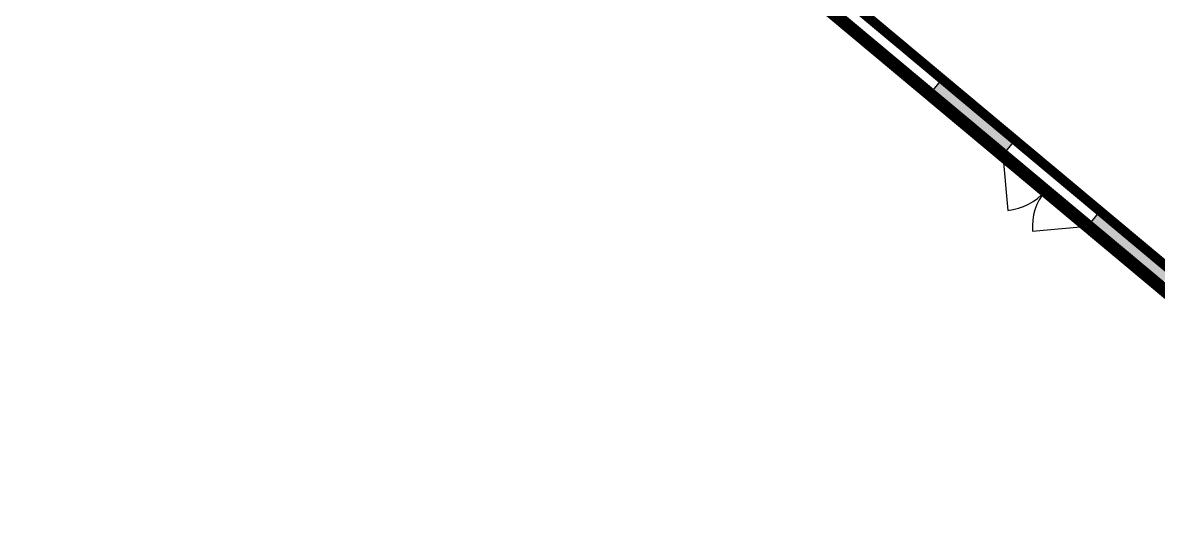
# Model space of a CAD drawing. Header units: metres. Extents: x 1653866.1 to 1653952.6, y 8210294.1 to 8210389.6.
# Drawn here: x 1653901.01 to 1653918.52, y 8210357.1 to 8210364.72 of the extents above; entities that cross this region are included whole.
import ezdxf

# ---------------------------------------------------------------- set-up
doc = ezdxf.new("R2010")
doc.units = ezdxf.units.M
doc.linetypes.add('AXES', pattern=[2, 1.25, -0.25, 0.25, -0.25])
doc.linetypes.add('CACHE2', pattern=[0.1875, 0.125, -0.0625])
for name, color, linetype in [('GEX_BAT_allege', 161, 'Continuous'), ('GEX_BAT_fenetre', 4, 'Continuous'), ('GEX_BAT_linteau_mur', 6, 'CACHE2'), ('GEX_BAT_mur', 1, 'Continuous')]:
    doc.layers.add(name, color=color, linetype=linetype)
for name, color, linetype, true_color in [('GEX_EDS_sdp_1-habitation', 1, 'AXES', 0xff0000), ('GEX_EDS_shob_contour', 1, 'Continuous', 0xff0000), ('GEX_MEP_mur_pochage', 7, 'Continuous', 0x999999), ('GEX_MEP_ouvrant_porte', 9, 'Continuous', 0x808080)]:
    doc.layers.add(name, color=color, linetype=linetype, true_color=true_color)

msp = doc.modelspace()

# ---------------------------------------------------------------- hatches: boundary and pattern name
at = {"layer": 'GEX_MEP_mur_pochage'}
h = msp.add_hatch(color=256, dxfattribs=at)
h.dxf.hatch_style = 1
h.paths.add_polyline_path([(1653915.19, 8210363.845), (1653914.998, 8210363.615), (1653916.124, 8210362.673), (1653916.316, 8210362.903)])
h = msp.add_hatch(color=256, dxfattribs=at)
h.dxf.hatch_style = 1
h.paths.add_polyline_path([(1653917.628, 8210361.806), (1653917.436, 8210361.576), (1653918.544, 8210360.649), (1653918.737, 8210360.879)])

# ---------------------------------------------------------------- linework, layer by layer
at = {"layer": 'GEX_BAT_allege'}
msp.add_line((1653914.998, 8210363.615), (1653913.68, 8210364.717), dxfattribs=at)
at = {"layer": 'GEX_BAT_fenetre', "linetype": 'CACHE2'}
msp.add_line((1653913.841, 8210364.908), (1653915.158, 8210363.807), dxfattribs=at)
at = {"layer": 'GEX_BAT_fenetre'}
for p, q in [((1653913.873, 8210364.947), (1653915.19, 8210363.845)), ((1653915.152, 8210363.877), (1653915.12, 8210363.839))]:
    msp.add_line(p, q, dxfattribs=at)
at = {"layer": 'GEX_BAT_linteau_mur'}
for p, q in [((1653917.628, 8210361.806), (1653916.316, 8210362.903)), ((1653916.124, 8210362.673), (1653917.436, 8210361.576))]:
    msp.add_line(p, q, dxfattribs=at)
at = {"layer": 'GEX_BAT_mur'}
for p, q in [((1653914.998, 8210363.615), (1653915.19, 8210363.845)), ((1653916.316, 8210362.903), (1653915.19, 8210363.845)), ((1653916.124, 8210362.673), (1653914.998, 8210363.615)), ((1653916.124, 8210362.673), (1653916.316, 8210362.903)), ((1653917.436, 8210361.576), (1653917.628, 8210361.806)), ((1653918.737, 8210360.879), (1653917.628, 8210361.806)), ((1653918.544, 8210360.649), (1653917.436, 8210361.576))]:
    msp.add_line(p, q, dxfattribs=at)
at = {"layer": 'GEX_EDS_sdp_1-habitation', "const_width": 0.15}
msp.add_lwpolyline([(1653906.485, 8210382.185), (1653901.575, 8210376.315), (1653907.076, 8210371.736), (1653911.702, 8210367.886), (1653914.03, 8210365.947), (1653914.025, 8210365.94), (1653913.473, 8210365.281), (1653920.758, 8210359.188), (1653920.95, 8210359.028), (1653922.684, 8210357.577), (1653922.732, 8210357.414), (1653922.509, 8210357.144), (1653922.4, 8210357.234), (1653921.477, 8210356.116)], dxfattribs=at)
at = {"layer": 'GEX_EDS_shob_contour', "const_width": 0.2}
msp.add_lwpolyline([(1653925.005, 8210356.857, -0.239622), (1653924.573, 8210359.065, -0.063087), (1653925.088, 8210360.03), (1653929.738, 8210365.675), (1653927.786, 8210367.282), (1653930.304, 8210370.292), (1653920.268, 8210378.686), (1653921.071, 8210379.646), (1653909.391, 8210389.414), (1653904.638, 8210383.73), (1653906.255, 8210382.378), (1653901.152, 8210376.277), (1653913.608, 8210365.909), (1653913.051, 8210365.243), (1653922.179, 8210357.609), (1653921.58, 8210356.884)], format="xyb", dxfattribs=at)
at = {"layer": 'GEX_MEP_ouvrant_porte'}
for points in [[(1653916.124, 8210362.673), (1653916.2, 8210361.821, 0.198912), (1653916.78, 8210362.124, 0.198912)], [(1653916.78, 8210362.124, 0.198912), (1653916.584, 8210361.5), (1653917.436, 8210361.576)]]:
    msp.add_lwpolyline(points, format="xyb", dxfattribs=at)

doc.saveas('drawing.dxf')
